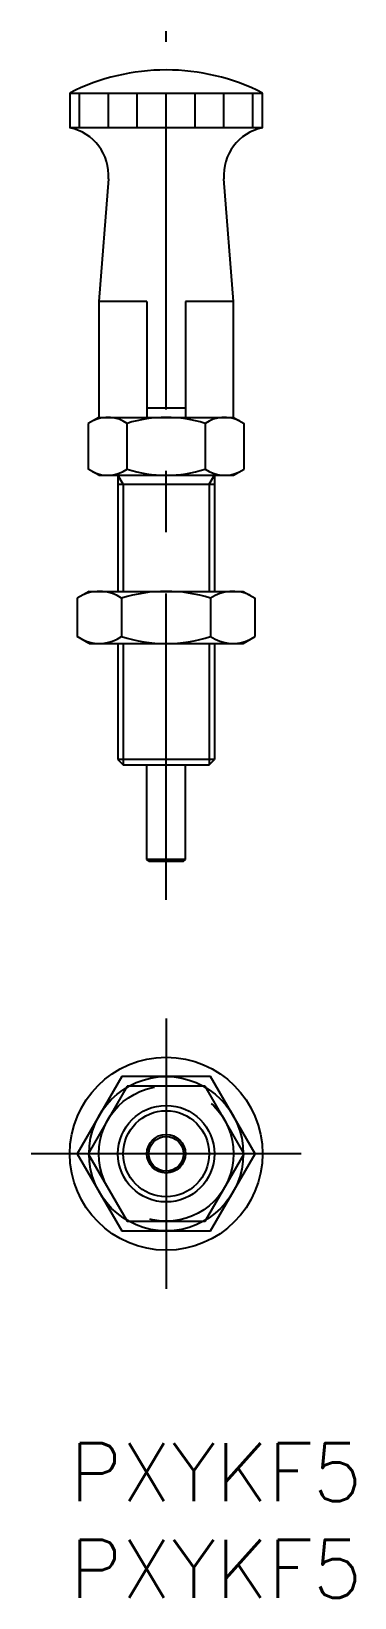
# Model space of a CAD drawing. Extents: x -2 to 14.8, y -8 to 73.2.
import ezdxf

# ---------------------------------------------------------------- set-up
doc = ezdxf.new("R2010")
doc.units = 0
doc.header["$LTSCALE"] = 0.5
doc.linetypes.add('CENTER', pattern=[50.8, 31.75, -6.35, 6.35, -6.35])
doc.linetypes.add('DASHED', pattern=[19.05, 12.7, -6.35])
for name, color, linetype in [('MSM_CENTER', 1, 'CENTER'), ('MSM_CONTINUOUS', 7, 'CONTINUOUS'), ('MSM_DASHED', 4, 'DASHED'), ('MSM_NARROW', 5, 'CONTINUOUS'), ('MSM_PART_NUMBER', 7, 'CONTINUOUS')]:
    doc.layers.add(name, color=color, linetype=linetype)
doc.styles.get("Standard").update_dxf_attribs({"font": 'txt.shx', "height": 1, "bigfont": 'bigfont.shx'})

# ---------------------------------------------------------------- blocks, each defined once
blk = doc.blocks.new('*U2')
at = {"layer": 'MSM_PART_NUMBER'}
blk.add_text('PXYKF5', height=3, dxfattribs=at).set_placement((0, -3))
blk = doc.blocks.new('*U3')
at = {"layer": 'MSM_PART_NUMBER'}
blk.add_text('PXYKF5', height=3, dxfattribs=at).set_placement((0, -8))

msp = doc.modelspace()

# ---------------------------------------------------------------- linework, layer by layer
at = {"layer": 'MSM_CENTER'}
for p, q in [((5, 28.152), (5, 73.152)), ((5, 22), (5, 8)), ((12, 15), (-2, 15))]:
    msp.add_line(p, q, dxfattribs=at)
at = {"layer": 'MSM_CONTINUOUS'}
for p, q in [((0, 69.952), (0, 68.152)), ((0, 69.952), (10, 69.952)), ((0.5, 68.152), (0.5, 69.952)), ((2, 68.152), (2, 69.952)), ((3.5, 68.152), (3.5, 69.952)), ((5, 68.152), (5, 69.952)), ((6.5, 68.152), (6.5, 69.952)), ((8, 68.152), (8, 69.952)), ((9.5, 68.152), (9.5, 69.952)), ((10, 68.152), (10, 69.952)), ((10, 68.152), (0, 68.152)), ((2, 65.505), (1.5, 59.152)), ((8.5, 59.152), (8, 65.505)), ((1.5, 59.152), (1.5, 53.152)), ((4, 59.152), (1.5, 59.152)), ((4, 59.152), (4, 53.152)), ((8.5, 59.152), (6, 59.152)), ((6, 59.152), (6, 53.152)), ((8.5, 53.152), (8.5, 59.152)), ((4, 53.652), (6, 53.652)), ((1.5, 53.152), (0.959, 52.839)), ((0.959, 52.839), (0.959, 50.465)), ((1.5, 53.152), (8.5, 53.152)), ((2.979, 50.465), (2.979, 52.839)), ((7.021, 52.839), (7.021, 50.465)), ((8.5, 53.152), (9.041, 52.839)), ((9.041, 50.465), (9.041, 52.839)), ((1.5, 50.152), (0.959, 50.465)), ((8.5, 50.152), (9.041, 50.465)), ((1.5, 50.152), (8.5, 50.152)), ((2.5, 50.152), (2.5, 44.137)), ((2.5, 49.684), (7.5, 49.684)), ((7.5, 50.152), (7.5, 44.137)), ((1, 44.137), (0.381, 43.78)), ((1, 44.137), (9, 44.137)), ((9, 44.137), (9.619, 43.78)), ((0.381, 43.78), (0.381, 41.795)), ((2.691, 41.795), (2.691, 43.78)), ((7.309, 43.78), (7.309, 41.795)), ((9.619, 41.795), (9.619, 43.78)), ((1, 41.437), (0.381, 41.795)), ((1, 41.437), (9, 41.437)), ((2.5, 41.437), (2.5, 35.423)), ((7.5, 41.437), (7.5, 35.423)), ((9, 41.437), (9.619, 41.795)), ((7.5, 35.423), (2.5, 35.423)), ((2.5, 35.423), (2.77, 35.152)), ((2.77, 35.152), (7.229, 35.152)), ((4, 30.252), (4, 35.152)), ((6, 30.252), (6, 35.152)), ((7.229, 35.152), (7.5, 35.423)), ((4.1, 30.152), (4, 30.252)), ((6, 30.252), (4, 30.252)), ((4.1, 30.152), (5.9, 30.152)), ((5.9, 30.152), (6, 30.252)), ((2.691, 19), (0.381, 15)), ((7.309, 19), (2.691, 19)), ((9.619, 15), (7.309, 19)), ((0.381, 15), (2.691, 11)), ((7.309, 11), (9.619, 15)), ((2.691, 11), (7.309, 11))]:
    msp.add_line(p, q, dxfattribs=at)
for radius in [5, 4, 2.5, 1, 0.9]:
    msp.add_circle((5, 15), radius, dxfattribs=at)
for centre, radius, start, end in [((5, 60.135), 11.017, 63.00853, 116.99147), ((-0.492, 65.701), 2.5, 355.49978, 78.64327), ((10.492, 65.701), 2.5, 101.35673, 184.50022), ((1.969, 51.363), 1.789, 55.61575, 115.61575), ((5, 46.465), 6.687, 72.41205, 107.58795), ((8.031, 51.363), 1.789, 64.38425, 124.38425), ((1.969, 51.941), 1.789, 244.38425, 304.38425), ((5, 56.839), 6.687, 252.41205, 287.58795), ((8.031, 51.941), 1.789, 235.61575, 295.61575), ((1.536, 42.093), 2.045, 55.61575, 115.61575), ((5, 36.495), 7.643, 72.41205, 107.58795), ((8.464, 42.093), 2.045, 64.38425, 124.38425), ((1.536, 43.482), 2.045, 244.38425, 304.38425), ((5, 49.08), 7.643, 252.41205, 287.58795), ((8.464, 43.482), 2.045, 235.61575, 295.61575)]:
    msp.add_arc(centre, radius, start, end, dxfattribs=at)
at = {"layer": 'MSM_DASHED'}
for p, q in [((2.979, 18.5), (0.959, 15)), ((7.021, 18.5), (2.979, 18.5)), ((9.041, 15), (7.021, 18.5)), ((0.959, 15), (2.979, 11.5)), ((7.021, 11.5), (9.041, 15)), ((2.979, 11.5), (7.021, 11.5))]:
    msp.add_line(p, q, dxfattribs=at)
msp.add_circle((5, 15), 3.5, dxfattribs=at)
at = {"layer": 'MSM_NARROW'}
for p, q in [((2.77, 49.684), (2.5, 50.152)), ((2.77, 49.684), (2.77, 44.137)), ((7.229, 49.684), (7.5, 50.152)), ((7.229, 49.684), (7.229, 44.137)), ((2.77, 41.437), (2.77, 35.152)), ((7.229, 41.437), (7.229, 35.152))]:
    msp.add_line(p, q, dxfattribs=at)
msp.add_circle((5, 15), 2.23, dxfattribs=at)

# ---------------------------------------------------------------- block references
at = {"layer": 'MSM_CONTINUOUS'}
for name in ['*U2', '*U3']:
    msp.add_blockref(name, (0, 0), dxfattribs=at)

doc.saveas('drawing.dxf')
